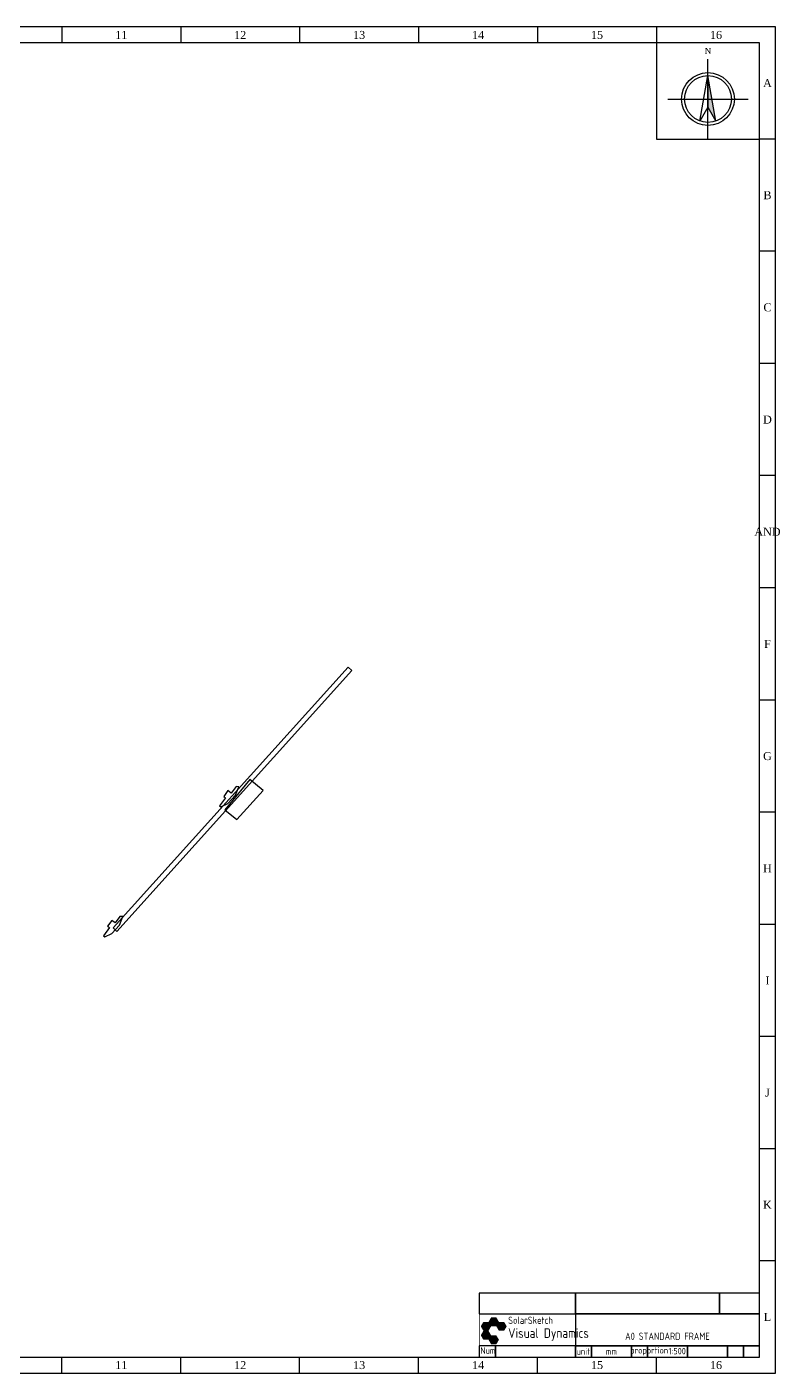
# Model space of a CAD drawing. Header units: millimetres. Extents: x -245826 to 350363, y -160205 to 260795.
# Drawn here: x 115114 to 350363, y -159955 to 260545 of the extents above; entities that cross this region are included whole.
import ezdxf
from ezdxf.enums import TextEntityAlignment as Align

# ---------------------------------------------------------------- set-up
doc = ezdxf.new("R2010")
doc.units = ezdxf.units.MM
doc.layers.add('Obstruction', color=7, linetype='ByLayer')
doc.styles.add('Albedo', font='gbenor', dxfattribs={"bigfont": 'gbcbig'})
doc.styles.add('Times', font='times.ttf')

# ---------------------------------------------------------------- blocks, each defined once
blk = doc.blocks.new('*U302')
at = {"layer": 'Obstruction', "color": 1}
blk.add_polyline3d([(144149, -17294, 31340), (142657, -19313, 31340), (141633, -18556, 31340), (140284, -20382, 31340), (140870, -20815, 31340), (138999, -23346, 31340), (139437, -23670, 31340), (141604, -22603, 31340), (144017, -20015, 31340), (145070, -17338, 31340)], close=True, dxfattribs=at)
at = {"flags": 1}
for tag in ['height', 'shape']:
    blk.add_attdef(tag, (0, 0), '', height=2.5, dxfattribs=at)
blk = doc.blocks.new('*U303')
at = {"layer": 'Obstruction', "color": 1}
blk.add_polyline3d([(180434, 23262, 31340), (178942, 21244, 31340), (177918, 22001, 31340), (176569, 20175, 31340), (177155, 19742, 31340), (175284, 17210, 31340), (175722, 16886, 31340), (177889, 17953, 31340), (180303, 20542, 31340), (181356, 23218, 31340)], close=True, dxfattribs=at)
at = {"flags": 1}
for tag in ['height', 'shape']:
    blk.add_attdef(tag, (0, 0), '', height=2.5, dxfattribs=at)
blk = doc.blocks.new('*U304')
at = {"layer": 'Obstruction', "color": 1}
blk.add_polyline3d([(184740, 25470, 16310), (176982, 15976, 16310), (180714, 12926, 16310), (188942, 22037, 16310)], close=True, dxfattribs=at)
at = {"flags": 1}
for tag in ['height', 'shape']:
    blk.add_attdef(tag, (0, 0), '', height=2.5, dxfattribs=at)
blk = doc.blocks.new('*U305')
at = {"layer": 'Obstruction', "color": 1}
blk.add_polyline3d([(142052, -20915, 13220), (215421, 60544, 13220), (216597, 59486, 13220), (143227, -21973, 13220)], close=True, dxfattribs=at)
at = {"flags": 1}
for tag in ['height', 'shape']:
    blk.add_attdef(tag, (0, 0), '', height=2.5, dxfattribs=at)
blk = doc.blocks.new('*U322')
at = {"color": 5}
blk.add_lwpolyline([(0, 0), (1189, 0), (1189, 841), (0, 841)], close=True, dxfattribs=at)
blk = doc.blocks.new('*U338')
blk.add_hatch(color=0).paths.add_polyline_path([(0, -2.0309), (2, -5.4949), (0, 5.8476)])
at = {"color": 0}
for p, q in [((0, -10), (0, 10)), ((-10, 0), (10, 0))]:
    blk.add_line(p, q, dxfattribs=at)
for points in [[(0, -2.0309), (-2, -5.4949), (0, 5.8476)], [(0, -2.0309), (2, -5.4949), (0, 5.8476)]]:
    blk.add_lwpolyline(points, close=True)
for radius in [6.5976, 5.8476]:
    blk.add_circle((0, 0), radius, dxfattribs=at)
at = {"style": 'Times'}
blk.add_text('N', height=1.5, dxfattribs=at).set_placement((0, 12), align=Align.MIDDLE_CENTER)

msp = doc.modelspace()

# ---------------------------------------------------------------- hatches: boundary and pattern name
h = msp.add_hatch(color=1)
h.set_gradient(color1=(143, 208, 252), color2=(185, 237, 252), rotation=90)
h.paths.add_polyline_path([(260924, -143949), (261734, -142546), (260114, -142546), (259304, -143949)])
h = msp.add_hatch(color=1)
h.set_gradient(color1=(81, 166, 254), color2=(202, 250, 251), rotation=101)
h.paths.add_polyline_path([(260924, -143949), (262544, -146755), (263354, -145352), (261734, -142546)])
h = msp.add_hatch(color=1)
h.set_gradient(color1=(58, 105, 227), color2=(102, 187, 254), rotation=90)
h.paths.add_polyline_path([(258494, -145352), (257684, -143949), (256874, -145352), (257684, -146755)])
h = msp.add_hatch(color=1)
h.set_gradient(color1=(90, 65, 253), color2=(97, 178, 253), rotation=90)
h.paths.add_polyline_path([(256874, -148158), (258494, -145352), (260114, -145352), (258494, -148158)])
h = msp.add_hatch(color=1)
h.set_gradient(color1=(58, 153, 251), color2=(118, 192, 248), rotation=30)
h.paths.add_polyline_path([(258494, -145352), (261734, -145352), (260924, -143949), (257684, -143949)])
h = msp.add_hatch(color=1)
h.set_gradient(color1=(63, 122, 225), color2=(128, 105, 253), rotation=281)
h.paths.add_polyline_path([(260114, -150963), (258494, -148158), (259304, -146755), (260924, -149561)])
h = msp.add_hatch(color=1)
h.set_gradient(color1=(169, 231, 251), color2=(197, 250, 251), rotation=30)
h.paths.add_polyline_path([(263354, -145352), (264974, -145352), (264164, -143949), (262544, -143949)])
h = msp.add_hatch(color=1)
h.set_gradient(color1=(137, 213, 253), color2=(146, 214, 253), rotation=90)
h.paths.add_polyline_path([(262544, -146755), (264164, -146755), (264974, -145352), (263354, -145352)])
h = msp.add_hatch(color=1)
h.set_gradient(color1=(75, 1, 226), color2=(83, 41, 230), rotation=30)
h.paths.add_polyline_path([(258494, -148158), (256874, -148158), (257684, -149561), (259304, -149561)])
h = msp.add_hatch(color=1)
h.set_gradient(color1=(95, 110, 239), color2=(125, 169, 254), rotation=30)
h.paths.add_polyline_path([(262544, -149561), (261734, -148158), (260114, -148158), (260924, -149561)])
h = msp.add_hatch(color=1)
h.set_gradient(color1=(78, 30, 231), color2=(97, 78, 239), rotation=330)
h.paths.add_polyline_path([(260114, -150963), (261734, -150963), (262544, -149561), (260924, -149561)])

# ---------------------------------------------------------------- linework, layer by layer
at = {"color": 5}
for p, q in [((125986, 260545), (125986, 255545)), ((163143, 260545), (163143, 255545)), ((200299, 260545), (200299, 255545)), ((237455, 260545), (237455, 255545)), ((274611, 260545), (274611, 255545)), ((311768, 260545), (311768, 255545)), ((343924, 255545), (-233076, 255545)), ((343924, -154955), (343924, 255545)), ((348924, 225504), (343924, 225504)), ((348924, 190462), (343924, 190462)), ((348924, 155420), (343924, 155420)), ((348924, 120379), (343924, 120379)), ((348924, 85337), (343924, 85337)), ((348924, 50295), (343924, 50295)), ((348924, 15254), (343924, 15254)), ((348924, -19788), (343924, -19788)), ((348924, -54830), (343924, -54830)), ((348924, -89871), (343924, -89871)), ((348924, -124913), (343924, -124913)), ((-233076, -154955), (343924, -154955)), ((125986, -159955), (125986, -154955)), ((163143, -159955), (163143, -154955)), ((200299, -159955), (200299, -154955)), ((237455, -159955), (237455, -154955)), ((274611, -159955), (274611, -154955)), ((311768, -159955), (311768, -154955))]:
    msp.add_line(p, q, dxfattribs=at)
msp.add_lwpolyline([(311768, 225504), (343924, 225504), (343924, 255545), (311768, 255545)], close=True)
at = {"color": 5, "const_width": 500}
msp.add_lwpolyline([(348924, 50295), (343924, 50295)], dxfattribs=at)
at = {"color": 5, "const_width": 250}
msp.add_lwpolyline([(256424, -154955), (343924, -154955), (343924, -134955), (256424, -134955)], close=True, dxfattribs=at)
at = {"color": 5}
for points in [[(256424, -141455), (286424, -141455), (286424, -134955), (256424, -134955)], [(286424, -141455), (331424, -141455), (331424, -134955), (286424, -134955)], [(331424, -141455), (343924, -141455), (343924, -134955), (331424, -134955)], [(286424, -151455), (343924, -151455), (343924, -141455), (286424, -141455)], [(256424, -154955), (261424, -154955), (261424, -151455), (256424, -151455)], [(261424, -154955), (286424, -154955), (286424, -151455), (261424, -151455)], [(286424, -154955), (291424, -154955), (291424, -151455), (286424, -151455)], [(291424, -154955), (303924, -154955), (303924, -151455), (291424, -151455)], [(303924, -154955), (308924, -154955), (308924, -151455), (303924, -151455)], [(308924, -154955), (321424, -154955), (321424, -151455), (308924, -151455)], [(321424, -154955), (333924, -154955), (333924, -151455), (321424, -151455)], [(333924, -154955), (338924, -154955), (338924, -151455), (333924, -151455)], [(338924, -154955), (343924, -154955), (343924, -151455), (338924, -151455)]]:
    msp.add_lwpolyline(points, close=True, dxfattribs=at)

# ---------------------------------------------------------------- block references
for name, p, xscale, yscale, zscale in [('*U322', (-245576, -159955), 500, 500, 500), ('*U338', (327846, 238025), 1250, 1250, 1250)]:
    msp.add_blockref(name, p, dxfattribs=dict(xscale=xscale, yscale=yscale, zscale=zscale))
at = {"layer": 'Obstruction'}
for name in ['*U305', '*U304', '*U303', '*U302']:
    msp.add_blockref(name, (0, 0), dxfattribs=at)

# ---------------------------------------------------------------- texts
at = {"color": 4, "style": 'Times'}
for s, p in [('11', (144564, 258045)), ('12', (181721, 258045)), ('13', (218877, 258045)), ('14', (256033, 258045)), ('15', (293189, 258045)), ('16', (330346, 258045)), ('A', (346424, 243025)), ('B', (346424, 207983)), ('C', (346424, 172941)), ('D', (346424, 137900)), ('AND', (346424, 102858)), ('F', (346424, 67816)), ('G', (346424, 32775)), ('H', (346424, -2267)), ('I', (346424, -37309)), ('J', (346424, -72350)), ('K', (346424, -107392)), ('L', (346424, -142434)), ('11', (144564, -157455)), ('12', (181721, -157455)), ('13', (218877, -157455)), ('14', (256033, -157455)), ('15', (293189, -157455)), ('16', (330346, -157455))]:
    msp.add_text(s, height=2500, dxfattribs=at).set_placement(p, align=Align.MIDDLE)
at = {"color": 140, "style": 'Albedo'}
msp.add_text('SolarSketch', height=2250, dxfattribs=at).set_placement((265424, -143455), align=Align.MIDDLE_LEFT)
at = {"style": 'Albedo'}
msp.add_text('Visual Dynamics', height=3000, dxfattribs=at).set_placement((265424, -147455), align=Align.MIDDLE_LEFT)
msp.add_text('A0 STANDARD FRAME', height=2250, dxfattribs=at).set_placement((315174, -148455), align=Align.MIDDLE)
at = {"color": 4, "style": 'Albedo'}
for s, p in [('Num', (259100, -152912)), ('unit', (288924, -153205)), ('proportion', (309470, -152853))]:
    msp.add_text(s, height=2000, dxfattribs=at).set_placement(p, align=Align.MIDDLE_CENTER)
at = {"color": 7, "style": 'Albedo'}
for s, p in [('mm', (297674, -153205)), ('1:500', (318220, -153088))]:
    msp.add_text(s, height=2000, dxfattribs=at).set_placement(p, align=Align.MIDDLE_CENTER)

doc.saveas('drawing.dxf')
